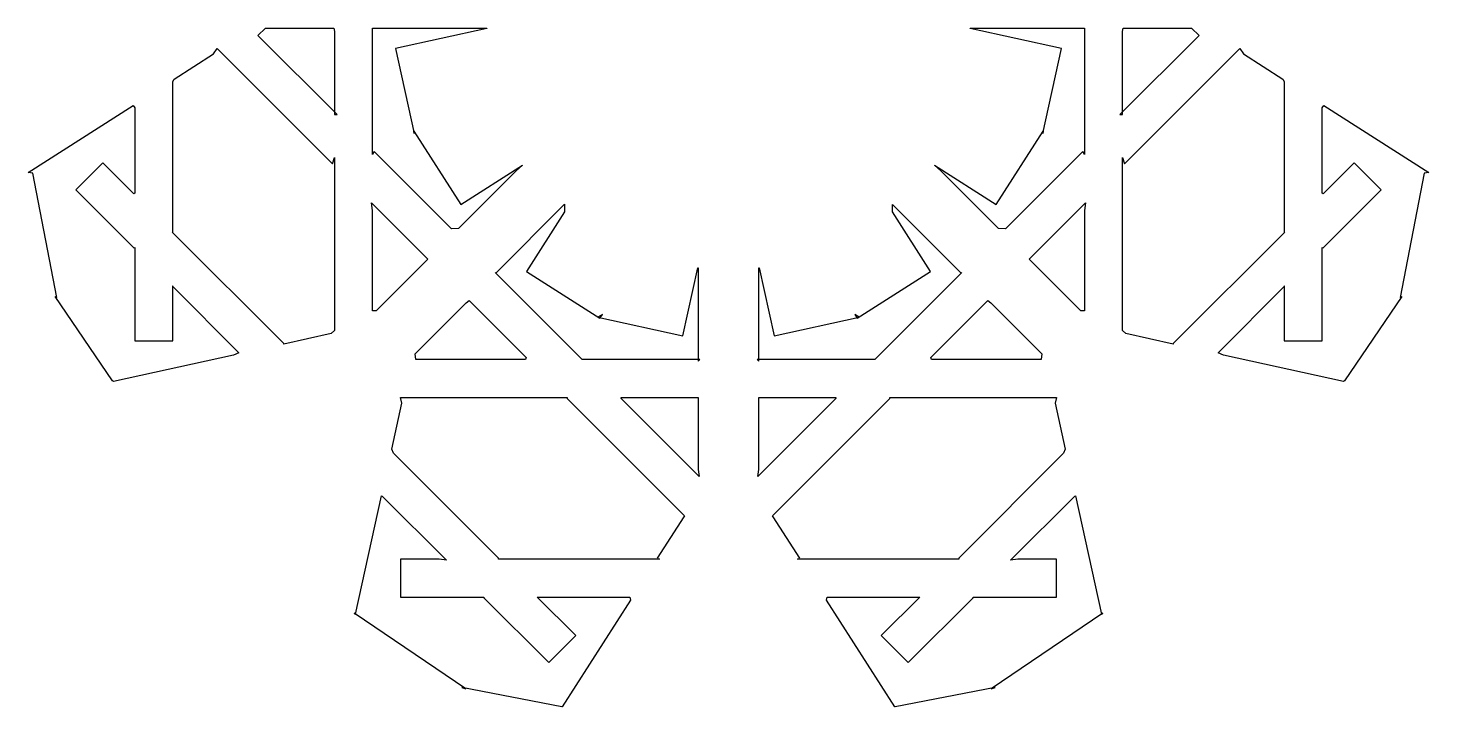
# Model space of a CAD drawing. Header units: centimetres. Extents: x -10.3 to 10.3, y -10.3 to 10.3.
# Drawn here: x -5.89 to 5.89, y -5.96 to -0.25 of the extents above; entities that cross this region are included whole.
import ezdxf

# ---------------------------------------------------------------- set-up
doc = ezdxf.new("R2010")
doc.units = ezdxf.units.CM
doc.header["$MEASUREMENT"] = 0
doc.layers.add('Camada 1', color=7, linetype='Continuous')

msp = doc.modelspace()

# ---------------------------------------------------------------- linework, layer by layer
at = {"layer": 'Camada 1'}
for points, knots in [([(-3.31164, -0.9768), (-3.31164, -0.9768), (-3.31164, -0.2805), (-3.31164, -0.2805), (-3.31164, -0.2805), (-3.31164, -0.2805), (-3.31754, -0.24997), (-3.31754, -0.24997), (-3.31754, -0.24997), (-3.31754, -0.24997), (-3.89127, -0.24997), (-3.89127, -0.24997), (-3.89127, -0.24997), (-3.89127, -0.24997), (-3.95477, -0.31191), (-3.95477, -0.31191), (-3.95477, -0.31191), (-3.95477, -0.31191), (-3.28987, -0.97673), (-3.28987, -0.97673), (-3.28987, -0.97673), (-3.28987, -0.97673), (-3.31164, -0.9768), (-3.31164, -0.9768)], [0, 0, 0, 0, 0.14285714, 0.14285714, 0.14285714, 0.14285714, 0.28571429, 0.28571429, 0.28571429, 0.28571429, 0.42857143, 0.42857143, 0.42857143, 0.42857143, 0.57142857, 0.57142857, 0.57142857, 0.57142857, 0.71428571, 0.71428571, 0.71428571, 0.71428571, 1, 1, 1, 1]), ([(-2.26908, -1.93396), (-2.26908, -1.93396), (-1.7846, -1.44943), (-1.7846, -1.44943), (-1.7846, -1.44943), (-1.7846, -1.44943), (-1.73147, -1.40159), (-1.73147, -1.40159), (-1.73147, -1.40159), (-1.73147, -1.40159), (-2.25069, -1.73385), (-2.25069, -1.73385), (-2.25069, -1.73385), (-2.25069, -1.73385), (-2.64524, -1.11742), (-2.64524, -1.11742), (-2.64524, -1.11742), (-2.64524, -1.11742), (-2.64111, -1.13644), (-2.64111, -1.13644), (-2.64111, -1.13644), (-2.64111, -1.13644), (-2.79809, -0.42154), (-2.79809, -0.42154), (-2.79809, -0.42154), (-2.79809, -0.42154), (-2.03082, -0.25313), (-2.03082, -0.25313), (-2.03082, -0.25313), (-2.03082, -0.25313), (-2.03085, -0.24993), (-2.03085, -0.24993), (-2.03085, -0.24993), (-2.03085, -0.24993), (-2.97115, -0.24994), (-2.97115, -0.24994), (-2.97115, -0.24994), (-2.97115, -0.24994), (-2.99102, -0.24994), (-2.99102, -0.24994), (-2.99102, -0.24994), (-2.99102, -0.24994), (-2.99102, -1.31319), (-2.99102, -1.31319), (-2.99102, -1.31319), (-2.99102, -1.31319), (-2.97771, -1.2889), (-2.97771, -1.2889), (-2.97771, -1.2889), (-2.97771, -1.2889), (-2.32916, -1.93742), (-2.32916, -1.93742), (-2.32916, -1.93742), (-2.32916, -1.93742), (-2.26908, -1.93396), (-2.26908, -1.93396)], [0, 0, 0, 0, 0.06666667, 0.06666667, 0.06666667, 0.06666667, 0.13333333, 0.13333333, 0.13333333, 0.13333333, 0.2, 0.2, 0.2, 0.2, 0.26666667, 0.26666667, 0.26666667, 0.26666667, 0.33333333, 0.33333333, 0.33333333, 0.33333333, 0.4, 0.4, 0.4, 0.4, 0.46666667, 0.46666667, 0.46666667, 0.46666667, 0.53333333, 0.53333333, 0.53333333, 0.53333333, 0.6, 0.6, 0.6, 0.6, 0.66666667, 0.66666667, 0.66666667, 0.66666667, 0.73333333, 0.73333333, 0.73333333, 0.73333333, 0.8, 0.8, 0.8, 0.8, 0.86666667, 0.86666667, 0.86666667, 0.86666667, 1, 1, 1, 1]), ([(2.32922, -1.9374), (2.32922, -1.9374), (2.97774, -1.28888), (2.97774, -1.28888), (2.97774, -1.28888), (2.97774, -1.28888), (2.9911, -1.31317), (2.9911, -1.31317), (2.9911, -1.31317), (2.9911, -1.31317), (2.9911, -0.24992), (2.9911, -0.24992), (2.9911, -0.24992), (2.9911, -0.24992), (2.97115, -0.24991), (2.97115, -0.24991), (2.97115, -0.24991), (2.97115, -0.24991), (2.0309, -0.24991), (2.0309, -0.24991), (2.0309, -0.24991), (2.0309, -0.24991), (2.03079, -0.25311), (2.03079, -0.25311), (2.03079, -0.25311), (2.03079, -0.25311), (2.79808, -0.42152), (2.79808, -0.42152), (2.79808, -0.42152), (2.79808, -0.42152), (2.64102, -1.13642), (2.64102, -1.13642), (2.64102, -1.13642), (2.64102, -1.13642), (2.64517, -1.1174), (2.64517, -1.1174), (2.64517, -1.1174), (2.64517, -1.1174), (2.25065, -1.73383), (2.25065, -1.73383), (2.25065, -1.73383), (2.25065, -1.73383), (1.73143, -1.40157), (1.73143, -1.40157), (1.73143, -1.40157), (1.73143, -1.40157), (1.78461, -1.44941), (1.78461, -1.44941), (1.78461, -1.44941), (1.78461, -1.44941), (2.26906, -1.93394), (2.26906, -1.93394), (2.26906, -1.93394), (2.26906, -1.93394), (2.32922, -1.9374), (2.32922, -1.9374)], [0, 0, 0, 0, 0.06666667, 0.06666667, 0.06666667, 0.06666667, 0.13333333, 0.13333333, 0.13333333, 0.13333333, 0.2, 0.2, 0.2, 0.2, 0.26666667, 0.26666667, 0.26666667, 0.26666667, 0.33333333, 0.33333333, 0.33333333, 0.33333333, 0.4, 0.4, 0.4, 0.4, 0.46666667, 0.46666667, 0.46666667, 0.46666667, 0.53333333, 0.53333333, 0.53333333, 0.53333333, 0.6, 0.6, 0.6, 0.6, 0.66666667, 0.66666667, 0.66666667, 0.66666667, 0.73333333, 0.73333333, 0.73333333, 0.73333333, 0.8, 0.8, 0.8, 0.8, 0.86666667, 0.86666667, 0.86666667, 0.86666667, 1, 1, 1, 1]), ([(3.2899, -0.9767), (3.2899, -0.9767), (3.95475, -0.31188), (3.95475, -0.31188), (3.95475, -0.31188), (3.95475, -0.31188), (3.89122, -0.24994), (3.89122, -0.24994), (3.89122, -0.24994), (3.89122, -0.24994), (3.31749, -0.24994), (3.31749, -0.24994), (3.31749, -0.24994), (3.31749, -0.24994), (3.31159, -0.28047), (3.31159, -0.28047), (3.31159, -0.28047), (3.31159, -0.28047), (3.31159, -0.97677), (3.31159, -0.97677), (3.31159, -0.97677), (3.31159, -0.97677), (3.2899, -0.9767), (3.2899, -0.9767)], [0, 0, 0, 0, 0.14285714, 0.14285714, 0.14285714, 0.14285714, 0.28571429, 0.28571429, 0.28571429, 0.28571429, 0.42857143, 0.42857143, 0.42857143, 0.42857143, 0.57142857, 0.57142857, 0.57142857, 0.57142857, 0.71428571, 0.71428571, 0.71428571, 0.71428571, 1, 1, 1, 1]), ([(-3.32913, -1.39093), (-3.32913, -1.39093), (-4.29753, -0.4225), (-4.29753, -0.4225), (-4.29753, -0.4225), (-4.29753, -0.4225), (-4.32859, -0.4683), (-4.32859, -0.4683), (-4.32859, -0.4683), (-4.32859, -0.4683), (-4.65826, -0.67925), (-4.65826, -0.67925), (-4.65826, -0.67925), (-4.65826, -0.67925), (-4.67019, -0.6997), (-4.67019, -0.6997), (-4.67019, -0.6997), (-4.67019, -0.6997), (-4.67019, -1.96486), (-4.67019, -1.96486), (-4.67019, -1.96486), (-4.67019, -1.96486), (-4.67643, -1.96478), (-4.67643, -1.96478), (-4.67643, -1.96478), (-4.67643, -1.96478), (-3.73819, -2.9031), (-3.73819, -2.9031), (-3.73819, -2.9031), (-3.73819, -2.9031), (-3.73745, -2.90657), (-3.73745, -2.90657), (-3.73745, -2.90657), (-3.73745, -2.90657), (-3.33886, -2.8191), (-3.33886, -2.8191), (-3.33886, -2.8191), (-3.33886, -2.8191), (-3.31166, -2.79394), (-3.31166, -2.79394), (-3.31166, -2.79394), (-3.31166, -2.79394), (-3.31166, -1.33902), (-3.31166, -1.33902), (-3.31166, -1.33902), (-3.31166, -1.33902), (-3.32913, -1.39093), (-3.32913, -1.39093)], [0, 0, 0, 0, 0.07692308, 0.07692308, 0.07692308, 0.07692308, 0.15384615, 0.15384615, 0.15384615, 0.15384615, 0.23076923, 0.23076923, 0.23076923, 0.23076923, 0.30769231, 0.30769231, 0.30769231, 0.30769231, 0.38461538, 0.38461538, 0.38461538, 0.38461538, 0.46153846, 0.46153846, 0.46153846, 0.46153846, 0.53846154, 0.53846154, 0.53846154, 0.53846154, 0.61538462, 0.61538462, 0.61538462, 0.61538462, 0.69230769, 0.69230769, 0.69230769, 0.69230769, 0.76923077, 0.76923077, 0.76923077, 0.76923077, 0.84615385, 0.84615385, 0.84615385, 0.84615385, 1, 1, 1, 1]), ([(3.31162, -1.33904), (3.31162, -1.33904), (3.31162, -2.79396), (3.31162, -2.79396), (3.31162, -2.79396), (3.31162, -2.79396), (3.33885, -2.81912), (3.33885, -2.81912), (3.33885, -2.81912), (3.33885, -2.81912), (3.73747, -2.90659), (3.73747, -2.90659), (3.73747, -2.90659), (3.73747, -2.90659), (3.73816, -2.90312), (3.73816, -2.90312), (3.73816, -2.90312), (3.73816, -2.90312), (4.67648, -1.9648), (4.67648, -1.9648), (4.67648, -1.9648), (4.67648, -1.9648), (4.67024, -1.96488), (4.67024, -1.96488), (4.67024, -1.96488), (4.67024, -1.96488), (4.67024, -0.69972), (4.67024, -0.69972), (4.67024, -0.69972), (4.67024, -0.69972), (4.65825, -0.67927), (4.65825, -0.67927), (4.65825, -0.67927), (4.65825, -0.67927), (4.32853, -0.46832), (4.32853, -0.46832), (4.32853, -0.46832), (4.32853, -0.46832), (4.29747, -0.42252), (4.29747, -0.42252), (4.29747, -0.42252), (4.29747, -0.42252), (3.32912, -1.39095), (3.32912, -1.39095), (3.32912, -1.39095), (3.32912, -1.39095), (3.31162, -1.33904), (3.31162, -1.33904)], [0, 0, 0, 0, 0.07692308, 0.07692308, 0.07692308, 0.07692308, 0.15384615, 0.15384615, 0.15384615, 0.15384615, 0.23076923, 0.23076923, 0.23076923, 0.23076923, 0.30769231, 0.30769231, 0.30769231, 0.30769231, 0.38461538, 0.38461538, 0.38461538, 0.38461538, 0.46153846, 0.46153846, 0.46153846, 0.46153846, 0.53846154, 0.53846154, 0.53846154, 0.53846154, 0.61538462, 0.61538462, 0.61538462, 0.61538462, 0.69230769, 0.69230769, 0.69230769, 0.69230769, 0.76923077, 0.76923077, 0.76923077, 0.76923077, 0.84615385, 0.84615385, 0.84615385, 0.84615385, 1, 1, 1, 1]), ([(-4.11423, -2.98044), (-4.11423, -2.98044), (-4.67409, -2.42053), (-4.67409, -2.42053), (-4.67409, -2.42053), (-4.67409, -2.42053), (-4.6702, -2.41638), (-4.6702, -2.41638), (-4.6702, -2.41638), (-4.6702, -2.41638), (-4.6702, -2.87885), (-4.6702, -2.87885), (-4.6702, -2.87885), (-4.6702, -2.87885), (-4.99082, -2.87884), (-4.99082, -2.87884), (-4.99082, -2.87884), (-4.99082, -2.87884), (-4.99082, -2.09427), (-4.99082, -2.09427), (-4.99082, -2.09427), (-4.99082, -2.09427), (-4.99537, -2.0993), (-4.99537, -2.0993), (-4.99537, -2.0993), (-4.99537, -2.0993), (-5.48488, -1.60977), (-5.48488, -1.60977), (-5.48488, -1.60977), (-5.48488, -1.60977), (-5.25816, -1.38313), (-5.25816, -1.38313), (-5.25816, -1.38313), (-5.25816, -1.38313), (-4.99667, -1.64464), (-4.99667, -1.64464), (-4.99667, -1.64464), (-4.99667, -1.64464), (-4.99082, -1.63892), (-4.99082, -1.63892), (-4.99082, -1.63892), (-4.99082, -1.63892), (-4.99082, -0.92116), (-4.99082, -0.92116), (-4.99082, -0.92116), (-4.99082, -0.92116), (-5.00336, -0.90018), (-5.00336, -0.90018), (-5.00336, -0.90018), (-5.00336, -0.90018), (-5.88733, -1.46581), (-5.88733, -1.46581), (-5.88733, -1.46581), (-5.88733, -1.46581), (-5.84732, -1.4697), (-5.84732, -1.4697), (-5.84732, -1.4697), (-5.84732, -1.4697), (-5.64489, -2.5152), (-5.64489, -2.5152), (-5.64489, -2.5152), (-5.64489, -2.5152), (-5.65812, -2.50729), (-5.65812, -2.50729), (-5.65812, -2.50729), (-5.65812, -2.50729), (-5.17843, -3.21722), (-5.17843, -3.21722), (-5.17843, -3.21722), (-5.17843, -3.21722), (-5.1692, -3.2209), (-5.1692, -3.2209), (-5.1692, -3.2209), (-5.1692, -3.2209), (-4.16061, -2.99955), (-4.16061, -2.99955), (-4.16061, -2.99955), (-4.16061, -2.99955), (-4.11423, -2.98044), (-4.11423, -2.98044)], [0, 0, 0, 0, 0.04761905, 0.04761905, 0.04761905, 0.04761905, 0.0952381, 0.0952381, 0.0952381, 0.0952381, 0.14285714, 0.14285714, 0.14285714, 0.14285714, 0.19047619, 0.19047619, 0.19047619, 0.19047619, 0.23809524, 0.23809524, 0.23809524, 0.23809524, 0.28571429, 0.28571429, 0.28571429, 0.28571429, 0.33333333, 0.33333333, 0.33333333, 0.33333333, 0.38095238, 0.38095238, 0.38095238, 0.38095238, 0.42857143, 0.42857143, 0.42857143, 0.42857143, 0.47619048, 0.47619048, 0.47619048, 0.47619048, 0.52380952, 0.52380952, 0.52380952, 0.52380952, 0.57142857, 0.57142857, 0.57142857, 0.57142857, 0.61904762, 0.61904762, 0.61904762, 0.61904762, 0.66666667, 0.66666667, 0.66666667, 0.66666667, 0.71428571, 0.71428571, 0.71428571, 0.71428571, 0.76190476, 0.76190476, 0.76190476, 0.76190476, 0.80952381, 0.80952381, 0.80952381, 0.80952381, 0.85714286, 0.85714286, 0.85714286, 0.85714286, 0.9047619, 0.9047619, 0.9047619, 0.9047619, 1, 1, 1, 1]), ([(4.16053, -2.99954), (4.16053, -2.99954), (5.16912, -3.22089), (5.16912, -3.22089), (5.16912, -3.22089), (5.16912, -3.22089), (5.17833, -3.21721), (5.17833, -3.21721), (5.17833, -3.21721), (5.17833, -3.21721), (5.65807, -2.50728), (5.65807, -2.50728), (5.65807, -2.50728), (5.65807, -2.50728), (5.64479, -2.51519), (5.64479, -2.51519), (5.64479, -2.51519), (5.64479, -2.51519), (5.8473, -1.46969), (5.8473, -1.46969), (5.8473, -1.46969), (5.8473, -1.46969), (5.88723, -1.4658), (5.88723, -1.4658), (5.88723, -1.4658), (5.88723, -1.4658), (5.00334, -0.90017), (5.00334, -0.90017), (5.00334, -0.90017), (5.00334, -0.90017), (4.99075, -0.92115), (4.99075, -0.92115), (4.99075, -0.92115), (4.99075, -0.92115), (4.99075, -1.63891), (4.99075, -1.63891), (4.99075, -1.63891), (4.99075, -1.63891), (4.99665, -1.64463), (4.99665, -1.64463), (4.99665, -1.64463), (4.99665, -1.64463), (5.25819, -1.38312), (5.25819, -1.38312), (5.25819, -1.38312), (5.25819, -1.38312), (5.48481, -1.60976), (5.48481, -1.60976), (5.48481, -1.60976), (5.48481, -1.60976), (4.99536, -2.09929), (4.99536, -2.09929), (4.99536, -2.09929), (4.99536, -2.09929), (4.99076, -2.09426), (4.99076, -2.09426), (4.99076, -2.09426), (4.99076, -2.09426), (4.99076, -2.87883), (4.99076, -2.87883), (4.99076, -2.87883), (4.99076, -2.87883), (4.67023, -2.87884), (4.67023, -2.87884), (4.67023, -2.87884), (4.67023, -2.87884), (4.67023, -2.41637), (4.67023, -2.41637), (4.67023, -2.41637), (4.67023, -2.41637), (4.67407, -2.42052), (4.67407, -2.42052), (4.67407, -2.42052), (4.67407, -2.42052), (4.11424, -2.98043), (4.11424, -2.98043), (4.11424, -2.98043), (4.11424, -2.98043), (4.16053, -2.99954), (4.16053, -2.99954)], [0, 0, 0, 0, 0.04761905, 0.04761905, 0.04761905, 0.04761905, 0.0952381, 0.0952381, 0.0952381, 0.0952381, 0.14285714, 0.14285714, 0.14285714, 0.14285714, 0.19047619, 0.19047619, 0.19047619, 0.19047619, 0.23809524, 0.23809524, 0.23809524, 0.23809524, 0.28571429, 0.28571429, 0.28571429, 0.28571429, 0.33333333, 0.33333333, 0.33333333, 0.33333333, 0.38095238, 0.38095238, 0.38095238, 0.38095238, 0.42857143, 0.42857143, 0.42857143, 0.42857143, 0.47619048, 0.47619048, 0.47619048, 0.47619048, 0.52380952, 0.52380952, 0.52380952, 0.52380952, 0.57142857, 0.57142857, 0.57142857, 0.57142857, 0.61904762, 0.61904762, 0.61904762, 0.61904762, 0.66666667, 0.66666667, 0.66666667, 0.66666667, 0.71428571, 0.71428571, 0.71428571, 0.71428571, 0.76190476, 0.76190476, 0.76190476, 0.76190476, 0.80952381, 0.80952381, 0.80952381, 0.80952381, 0.85714286, 0.85714286, 0.85714286, 0.85714286, 0.9047619, 0.9047619, 0.9047619, 0.9047619, 1, 1, 1, 1]), ([(-2.53208, -2.18799), (-2.53208, -2.18799), (-3.00116, -1.71891), (-3.00116, -1.71891), (-3.00116, -1.71891), (-3.00116, -1.71891), (-2.99105, -1.78331), (-2.99105, -1.78331), (-2.99105, -1.78331), (-2.99105, -1.78331), (-2.99105, -2.62738), (-2.99105, -2.62738), (-2.99105, -2.62738), (-2.99105, -2.62738), (-2.96221, -2.62701), (-2.96221, -2.62701), (-2.96221, -2.62701), (-2.96221, -2.62701), (-2.52763, -2.19238), (-2.52763, -2.19238), (-2.52763, -2.19238), (-2.52763, -2.19238), (-2.53208, -2.18799), (-2.53208, -2.18799)], [0, 0, 0, 0, 0.14285714, 0.14285714, 0.14285714, 0.14285714, 0.28571429, 0.28571429, 0.28571429, 0.28571429, 0.42857143, 0.42857143, 0.42857143, 0.42857143, 0.57142857, 0.57142857, 0.57142857, 0.57142857, 0.71428571, 0.71428571, 0.71428571, 0.71428571, 1, 1, 1, 1]), ([(-0.25441, -3.04944), (-0.25441, -3.04944), (-0.25441, -2.26662), (-0.25441, -2.26662), (-0.25441, -2.26662), (-0.25441, -2.26662), (-0.25782, -2.26662), (-0.25782, -2.26662), (-0.25782, -2.26662), (-0.25782, -2.26662), (-0.38294, -2.83669), (-0.38294, -2.83669), (-0.38294, -2.83669), (-0.38294, -2.83669), (-1.09784, -2.67961), (-1.09784, -2.67961), (-1.09784, -2.67961), (-1.09784, -2.67961), (-1.06043, -2.65723), (-1.06043, -2.65723), (-1.06043, -2.65723), (-1.06043, -2.65723), (-1.08146, -2.69001), (-1.08146, -2.69001), (-1.08146, -2.69001), (-1.08146, -2.69001), (-1.69794, -2.29557), (-1.69794, -2.29557), (-1.69794, -2.29557), (-1.69794, -2.29557), (-1.37756, -1.79493), (-1.37756, -1.79493), (-1.37756, -1.79493), (-1.37756, -1.79493), (-1.37716, -1.73209), (-1.37716, -1.73209), (-1.37716, -1.73209), (-1.37716, -1.73209), (-1.95586, -2.31068), (-1.95586, -2.31068), (-1.95586, -2.31068), (-1.95586, -2.31068), (-1.96176, -2.30475), (-1.96176, -2.30475), (-1.96176, -2.30475), (-1.96176, -2.30475), (-1.229, -3.03759), (-1.229, -3.03759), (-1.229, -3.03759), (-1.229, -3.03759), (-1.229, -3.03587), (-1.229, -3.03587), (-1.229, -3.03587), (-1.229, -3.03587), (-0.24097, -3.03587), (-0.24097, -3.03587), (-0.24097, -3.03587), (-0.24097, -3.03587), (-0.25441, -3.04944), (-0.25441, -3.04944)], [0, 0, 0, 0, 0.0625, 0.0625, 0.0625, 0.0625, 0.125, 0.125, 0.125, 0.125, 0.1875, 0.1875, 0.1875, 0.1875, 0.25, 0.25, 0.25, 0.25, 0.3125, 0.3125, 0.3125, 0.3125, 0.375, 0.375, 0.375, 0.375, 0.4375, 0.4375, 0.4375, 0.4375, 0.5, 0.5, 0.5, 0.5, 0.5625, 0.5625, 0.5625, 0.5625, 0.625, 0.625, 0.625, 0.625, 0.6875, 0.6875, 0.6875, 0.6875, 0.75, 0.75, 0.75, 0.75, 0.8125, 0.8125, 0.8125, 0.8125, 0.875, 0.875, 0.875, 0.875, 1, 1, 1, 1]), ([(0.24105, -3.0359), (0.24105, -3.0359), (1.229, -3.0359), (1.229, -3.0359), (1.229, -3.0359), (1.229, -3.0359), (1.229, -3.03762), (1.229, -3.03762), (1.229, -3.03762), (1.229, -3.03762), (1.96184, -2.30478), (1.96184, -2.30478), (1.96184, -2.30478), (1.96184, -2.30478), (1.95591, -2.31071), (1.95591, -2.31071), (1.95591, -2.31071), (1.95591, -2.31071), (1.37716, -1.73212), (1.37716, -1.73212), (1.37716, -1.73212), (1.37716, -1.73212), (1.37753, -1.79496), (1.37753, -1.79496), (1.37753, -1.79496), (1.37753, -1.79496), (1.69797, -2.2956), (1.69797, -2.2956), (1.69797, -2.2956), (1.69797, -2.2956), (1.08146, -2.69004), (1.08146, -2.69004), (1.08146, -2.69004), (1.08146, -2.69004), (1.06045, -2.65726), (1.06045, -2.65726), (1.06045, -2.65726), (1.06045, -2.65726), (1.09776, -2.67964), (1.09776, -2.67964), (1.09776, -2.67964), (1.09776, -2.67964), (0.38296, -2.83672), (0.38296, -2.83672), (0.38296, -2.83672), (0.38296, -2.83672), (0.25784, -2.26665), (0.25784, -2.26665), (0.25784, -2.26665), (0.25784, -2.26665), (0.25438, -2.26665), (0.25438, -2.26665), (0.25438, -2.26665), (0.25438, -2.26665), (0.25438, -3.04947), (0.25438, -3.04947), (0.25438, -3.04947), (0.25438, -3.04947), (0.24105, -3.0359), (0.24105, -3.0359)], [0, 0, 0, 0, 0.0625, 0.0625, 0.0625, 0.0625, 0.125, 0.125, 0.125, 0.125, 0.1875, 0.1875, 0.1875, 0.1875, 0.25, 0.25, 0.25, 0.25, 0.3125, 0.3125, 0.3125, 0.3125, 0.375, 0.375, 0.375, 0.375, 0.4375, 0.4375, 0.4375, 0.4375, 0.5, 0.5, 0.5, 0.5, 0.5625, 0.5625, 0.5625, 0.5625, 0.625, 0.625, 0.625, 0.625, 0.6875, 0.6875, 0.6875, 0.6875, 0.75, 0.75, 0.75, 0.75, 0.8125, 0.8125, 0.8125, 0.8125, 0.875, 0.875, 0.875, 0.875, 1, 1, 1, 1]), ([(2.52758, -2.1924), (2.52758, -2.1924), (2.96221, -2.62703), (2.96221, -2.62703), (2.96221, -2.62703), (2.96221, -2.62703), (2.9911, -2.6274), (2.9911, -2.6274), (2.9911, -2.6274), (2.9911, -2.6274), (2.9911, -1.78333), (2.9911, -1.78333), (2.9911, -1.78333), (2.9911, -1.78333), (3.00118, -1.71893), (3.00118, -1.71893), (3.00118, -1.71893), (3.00118, -1.71893), (2.5321, -2.18801), (2.5321, -2.18801), (2.5321, -2.18801), (2.5321, -2.18801), (2.52758, -2.1924), (2.52758, -2.1924)], [0, 0, 0, 0, 0.14285714, 0.14285714, 0.14285714, 0.14285714, 0.28571429, 0.28571429, 0.28571429, 0.28571429, 0.42857143, 0.42857143, 0.42857143, 0.42857143, 0.57142857, 0.57142857, 0.57142857, 0.57142857, 0.71428571, 0.71428571, 0.71428571, 0.71428571, 1, 1, 1, 1]), ([(-1.69975, -3.02029), (-1.69975, -3.02029), (-2.18074, -2.53922), (-2.18074, -2.53922), (-2.18074, -2.53922), (-2.18074, -2.53922), (-2.2054, -2.56023), (-2.2054, -2.56023), (-2.2054, -2.56023), (-2.2054, -2.56023), (-2.63381, -2.98867), (-2.63381, -2.98867), (-2.63381, -2.98867), (-2.63381, -2.98867), (-2.62894, -3.03587), (-2.62894, -3.03587), (-2.62894, -3.03587), (-2.62894, -3.03587), (-1.70708, -3.03587), (-1.70708, -3.03587), (-1.70708, -3.03587), (-1.70708, -3.03587), (-1.69975, -3.02029), (-1.69975, -3.02029)], [0, 0, 0, 0, 0.14285714, 0.14285714, 0.14285714, 0.14285714, 0.28571429, 0.28571429, 0.28571429, 0.28571429, 0.42857143, 0.42857143, 0.42857143, 0.42857143, 0.57142857, 0.57142857, 0.57142857, 0.57142857, 0.71428571, 0.71428571, 0.71428571, 0.71428571, 1, 1, 1, 1]), ([(1.70708, -3.0359), (1.70708, -3.0359), (2.62891, -3.0359), (2.62891, -3.0359), (2.62891, -3.0359), (2.62891, -3.0359), (2.63378, -2.9887), (2.63378, -2.9887), (2.63378, -2.9887), (2.63378, -2.9887), (2.20542, -2.56026), (2.20542, -2.56026), (2.20542, -2.56026), (2.20542, -2.56026), (2.18076, -2.53925), (2.18076, -2.53925), (2.18076, -2.53925), (2.18076, -2.53925), (1.6998, -3.02032), (1.6998, -3.02032), (1.6998, -3.02032), (1.6998, -3.02032), (1.70708, -3.0359), (1.70708, -3.0359)], [0, 0, 0, 0, 0.14285714, 0.14285714, 0.14285714, 0.14285714, 0.28571429, 0.28571429, 0.28571429, 0.28571429, 0.42857143, 0.42857143, 0.42857143, 0.42857143, 0.57142857, 0.57142857, 0.57142857, 0.57142857, 0.71428571, 0.71428571, 0.71428571, 0.71428571, 1, 1, 1, 1]), ([(-2.81642, -3.82488), (-2.81642, -3.82488), (-1.93451, -4.70679), (-1.93451, -4.70679), (-1.93451, -4.70679), (-1.93451, -4.70679), (-1.93451, -4.71518), (-1.93451, -4.71518), (-1.93451, -4.71518), (-1.93451, -4.71518), (-0.58093, -4.71518), (-0.58093, -4.71518), (-0.58093, -4.71518), (-0.58093, -4.71518), (-0.59842, -4.70669), (-0.59842, -4.70669), (-0.59842, -4.70669), (-0.59842, -4.70669), (-0.37509, -4.35773), (-0.37509, -4.35773), (-0.37509, -4.35773), (-0.37509, -4.35773), (-0.3689, -4.35114), (-0.3689, -4.35114), (-0.3689, -4.35114), (-0.3689, -4.35114), (-1.35585, -3.36422), (-1.35585, -3.36422), (-1.35585, -3.36422), (-1.35585, -3.36422), (-1.35582, -3.35649), (-1.35582, -3.35649), (-1.35582, -3.35649), (-1.35582, -3.35649), (-2.75769, -3.35649), (-2.75769, -3.35649), (-2.75769, -3.35649), (-2.75769, -3.35649), (-2.74568, -3.40396), (-2.74568, -3.40396), (-2.74568, -3.40396), (-2.74568, -3.40396), (-2.83021, -3.78922), (-2.83021, -3.78922), (-2.83021, -3.78922), (-2.83021, -3.78922), (-2.81642, -3.82488), (-2.81642, -3.82488)], [0, 0, 0, 0, 0.07692308, 0.07692308, 0.07692308, 0.07692308, 0.15384615, 0.15384615, 0.15384615, 0.15384615, 0.23076923, 0.23076923, 0.23076923, 0.23076923, 0.30769231, 0.30769231, 0.30769231, 0.30769231, 0.38461538, 0.38461538, 0.38461538, 0.38461538, 0.46153846, 0.46153846, 0.46153846, 0.46153846, 0.53846154, 0.53846154, 0.53846154, 0.53846154, 0.61538462, 0.61538462, 0.61538462, 0.61538462, 0.69230769, 0.69230769, 0.69230769, 0.69230769, 0.76923077, 0.76923077, 0.76923077, 0.76923077, 0.84615385, 0.84615385, 0.84615385, 0.84615385, 1, 1, 1, 1]), ([(-0.25441, -3.96016), (-0.25441, -3.96016), (-0.25441, -3.35659), (-0.25441, -3.35659), (-0.25441, -3.35659), (-0.25441, -3.35659), (-0.26325, -3.35648), (-0.26325, -3.35648), (-0.26325, -3.35648), (-0.26325, -3.35648), (-0.90134, -3.35649), (-0.90134, -3.35649), (-0.90134, -3.35649), (-0.90134, -3.35649), (-0.90137, -3.36525), (-0.90137, -3.36525), (-0.90137, -3.36525), (-0.90137, -3.36525), (-0.246, -4.02054), (-0.246, -4.02054), (-0.246, -4.02054), (-0.246, -4.02054), (-0.25441, -3.96016), (-0.25441, -3.96016)], [0, 0, 0, 0, 0.14285714, 0.14285714, 0.14285714, 0.14285714, 0.28571429, 0.28571429, 0.28571429, 0.28571429, 0.42857143, 0.42857143, 0.42857143, 0.42857143, 0.57142857, 0.57142857, 0.57142857, 0.57142857, 0.71428571, 0.71428571, 0.71428571, 0.71428571, 1, 1, 1, 1]), ([(0.24608, -4.02054), (0.24608, -4.02054), (0.90135, -3.36525), (0.90135, -3.36525), (0.90135, -3.36525), (0.90135, -3.36525), (0.90135, -3.35649), (0.90135, -3.35649), (0.90135, -3.35649), (0.90135, -3.35649), (0.26327, -3.35649), (0.26327, -3.35649), (0.26327, -3.35649), (0.26327, -3.35649), (0.25441, -3.3566), (0.25441, -3.3566), (0.25441, -3.3566), (0.25441, -3.3566), (0.25441, -3.96017), (0.25441, -3.96017), (0.25441, -3.96017), (0.25441, -3.96017), (0.24608, -4.02054), (0.24608, -4.02054)], [0, 0, 0, 0, 0.14285714, 0.14285714, 0.14285714, 0.14285714, 0.28571429, 0.28571429, 0.28571429, 0.28571429, 0.42857143, 0.42857143, 0.42857143, 0.42857143, 0.57142857, 0.57142857, 0.57142857, 0.57142857, 0.71428571, 0.71428571, 0.71428571, 0.71428571, 1, 1, 1, 1]), ([(2.83021, -3.78922), (2.83021, -3.78922), (2.74562, -3.40396), (2.74562, -3.40396), (2.74562, -3.40396), (2.74562, -3.40396), (2.75769, -3.35649), (2.75769, -3.35649), (2.75769, -3.35649), (2.75769, -3.35649), (1.35576, -3.35649), (1.35576, -3.35649), (1.35576, -3.35649), (1.35576, -3.35649), (1.35584, -3.36422), (1.35584, -3.36422), (1.35584, -3.36422), (1.35584, -3.36422), (0.36886, -4.35114), (0.36886, -4.35114), (0.36886, -4.35114), (0.36886, -4.35114), (0.375, -4.35773), (0.375, -4.35773), (0.375, -4.35773), (0.375, -4.35773), (0.59833, -4.70669), (0.59833, -4.70669), (0.59833, -4.70669), (0.59833, -4.70669), (0.58089, -4.71518), (0.58089, -4.71518), (0.58089, -4.71518), (0.58089, -4.71518), (1.93449, -4.71518), (1.93449, -4.71518), (1.93449, -4.71518), (1.93449, -4.71518), (1.93449, -4.70679), (1.93449, -4.70679), (1.93449, -4.70679), (1.93449, -4.70679), (2.8164, -3.82488), (2.8164, -3.82488), (2.8164, -3.82488), (2.8164, -3.82488), (2.83021, -3.78922), (2.83021, -3.78922)], [0, 0, 0, 0, 0.07692308, 0.07692308, 0.07692308, 0.07692308, 0.15384615, 0.15384615, 0.15384615, 0.15384615, 0.23076923, 0.23076923, 0.23076923, 0.23076923, 0.30769231, 0.30769231, 0.30769231, 0.30769231, 0.38461538, 0.38461538, 0.38461538, 0.38461538, 0.46153846, 0.46153846, 0.46153846, 0.46153846, 0.53846154, 0.53846154, 0.53846154, 0.53846154, 0.61538462, 0.61538462, 0.61538462, 0.61538462, 0.69230769, 0.69230769, 0.69230769, 0.69230769, 0.76923077, 0.76923077, 0.76923077, 0.76923077, 0.84615385, 0.84615385, 0.84615385, 0.84615385, 1, 1, 1, 1]), ([(-2.37113, -4.72354), (-2.37113, -4.72354), (-2.90948, -4.18522), (-2.90948, -4.18522), (-2.90948, -4.18522), (-2.90948, -4.18522), (-2.91681, -4.18374), (-2.91681, -4.18374), (-2.91681, -4.18374), (-2.91681, -4.18374), (-3.13512, -5.17836), (-3.13512, -5.17836), (-3.13512, -5.17836), (-3.13512, -5.17836), (-3.14713, -5.16979), (-3.14713, -5.16979), (-3.14713, -5.16979), (-3.14713, -5.16979), (-2.20662, -5.80511), (-2.20662, -5.80511), (-2.20662, -5.80511), (-2.20662, -5.80511), (-2.24133, -5.79365), (-2.24133, -5.79365), (-2.24133, -5.79365), (-2.24133, -5.79365), (-1.40085, -5.95632), (-1.40085, -5.95632), (-1.40085, -5.95632), (-1.40085, -5.95632), (-1.39889, -5.95754), (-1.39889, -5.95754), (-1.39889, -5.95754), (-1.39889, -5.95754), (-0.82496, -5.06071), (-0.82496, -5.06071), (-0.82496, -5.06071), (-0.82496, -5.06071), (-0.82911, -5.03571), (-0.82911, -5.03571), (-0.82911, -5.03571), (-0.82911, -5.03571), (-1.60818, -5.0357), (-1.60818, -5.0357), (-1.60818, -5.0357), (-1.60818, -5.0357), (-1.60821, -5.03311), (-1.60821, -5.03311), (-1.60821, -5.03311), (-1.60821, -5.03311), (-1.28431, -5.35709), (-1.28431, -5.35709), (-1.28431, -5.35709), (-1.28431, -5.35709), (-1.51103, -5.58373), (-1.51103, -5.58373), (-1.51103, -5.58373), (-1.51103, -5.58373), (-2.05499, -5.03967), (-2.05499, -5.03967), (-2.05499, -5.03967), (-2.05499, -5.03967), (-2.05504, -5.03567), (-2.05504, -5.03567), (-2.05504, -5.03567), (-2.05504, -5.03567), (-2.75763, -5.03567), (-2.75763, -5.03567), (-2.75763, -5.03567), (-2.75763, -5.03567), (-2.75763, -4.71515), (-2.75763, -4.71515), (-2.75763, -4.71515), (-2.75763, -4.71515), (-2.43217, -4.71515), (-2.43217, -4.71515), (-2.43217, -4.71515), (-2.43217, -4.71515), (-2.37113, -4.72354), (-2.37113, -4.72354)], [0, 0, 0, 0, 0.04761905, 0.04761905, 0.04761905, 0.04761905, 0.0952381, 0.0952381, 0.0952381, 0.0952381, 0.14285714, 0.14285714, 0.14285714, 0.14285714, 0.19047619, 0.19047619, 0.19047619, 0.19047619, 0.23809524, 0.23809524, 0.23809524, 0.23809524, 0.28571429, 0.28571429, 0.28571429, 0.28571429, 0.33333333, 0.33333333, 0.33333333, 0.33333333, 0.38095238, 0.38095238, 0.38095238, 0.38095238, 0.42857143, 0.42857143, 0.42857143, 0.42857143, 0.47619048, 0.47619048, 0.47619048, 0.47619048, 0.52380952, 0.52380952, 0.52380952, 0.52380952, 0.57142857, 0.57142857, 0.57142857, 0.57142857, 0.61904762, 0.61904762, 0.61904762, 0.61904762, 0.66666667, 0.66666667, 0.66666667, 0.66666667, 0.71428571, 0.71428571, 0.71428571, 0.71428571, 0.76190476, 0.76190476, 0.76190476, 0.76190476, 0.80952381, 0.80952381, 0.80952381, 0.80952381, 0.85714286, 0.85714286, 0.85714286, 0.85714286, 0.9047619, 0.9047619, 0.9047619, 0.9047619, 1, 1, 1, 1]), ([(2.43212, -4.71521), (2.43212, -4.71521), (2.75769, -4.71521), (2.75769, -4.71521), (2.75769, -4.71521), (2.75769, -4.71521), (2.75769, -5.03573), (2.75769, -5.03573), (2.75769, -5.03573), (2.75769, -5.03573), (2.05501, -5.03572), (2.05501, -5.03572), (2.05501, -5.03572), (2.05501, -5.03572), (2.05501, -5.03972), (2.05501, -5.03972), (2.05501, -5.03972), (2.05501, -5.03972), (1.51097, -5.58378), (1.51097, -5.58378), (1.51097, -5.58378), (1.51097, -5.58378), (1.28433, -5.35714), (1.28433, -5.35714), (1.28433, -5.35714), (1.28433, -5.35714), (1.60815, -5.03316), (1.60815, -5.03316), (1.60815, -5.03316), (1.60815, -5.03316), (1.60815, -5.03575), (1.60815, -5.03575), (1.60815, -5.03575), (1.60815, -5.03575), (0.82914, -5.03575), (0.82914, -5.03575), (0.82914, -5.03575), (0.82914, -5.03575), (0.82499, -5.06075), (0.82499, -5.06075), (0.82499, -5.06075), (0.82499, -5.06075), (1.39887, -5.95758), (1.39887, -5.95758), (1.39887, -5.95758), (1.39887, -5.95758), (1.40078, -5.95636), (1.40078, -5.95636), (1.40078, -5.95636), (1.40078, -5.95636), (2.24131, -5.79369), (2.24131, -5.79369), (2.24131, -5.79369), (2.24131, -5.79369), (2.2066, -5.80515), (2.2066, -5.80515), (2.2066, -5.80515), (2.2066, -5.80515), (3.14709, -5.16983), (3.14709, -5.16983), (3.14709, -5.16983), (3.14709, -5.16983), (3.1351, -5.1784), (3.1351, -5.1784), (3.1351, -5.1784), (3.1351, -5.1784), (2.91679, -4.18378), (2.91679, -4.18378), (2.91679, -4.18378), (2.91679, -4.18378), (2.90951, -4.18526), (2.90951, -4.18526), (2.90951, -4.18526), (2.90951, -4.18526), (2.37113, -4.72354), (2.37113, -4.72354), (2.37113, -4.72354), (2.37113, -4.72354), (2.43212, -4.71521), (2.43212, -4.71521)], [0, 0, 0, 0, 0.04761905, 0.04761905, 0.04761905, 0.04761905, 0.0952381, 0.0952381, 0.0952381, 0.0952381, 0.14285714, 0.14285714, 0.14285714, 0.14285714, 0.19047619, 0.19047619, 0.19047619, 0.19047619, 0.23809524, 0.23809524, 0.23809524, 0.23809524, 0.28571429, 0.28571429, 0.28571429, 0.28571429, 0.33333333, 0.33333333, 0.33333333, 0.33333333, 0.38095238, 0.38095238, 0.38095238, 0.38095238, 0.42857143, 0.42857143, 0.42857143, 0.42857143, 0.47619048, 0.47619048, 0.47619048, 0.47619048, 0.52380952, 0.52380952, 0.52380952, 0.52380952, 0.57142857, 0.57142857, 0.57142857, 0.57142857, 0.61904762, 0.61904762, 0.61904762, 0.61904762, 0.66666667, 0.66666667, 0.66666667, 0.66666667, 0.71428571, 0.71428571, 0.71428571, 0.71428571, 0.76190476, 0.76190476, 0.76190476, 0.76190476, 0.80952381, 0.80952381, 0.80952381, 0.80952381, 0.85714286, 0.85714286, 0.85714286, 0.85714286, 0.9047619, 0.9047619, 0.9047619, 0.9047619, 1, 1, 1, 1])]:
    msp.add_open_spline(points, degree=3, knots=knots, dxfattribs=at)

doc.saveas('drawing.dxf')
